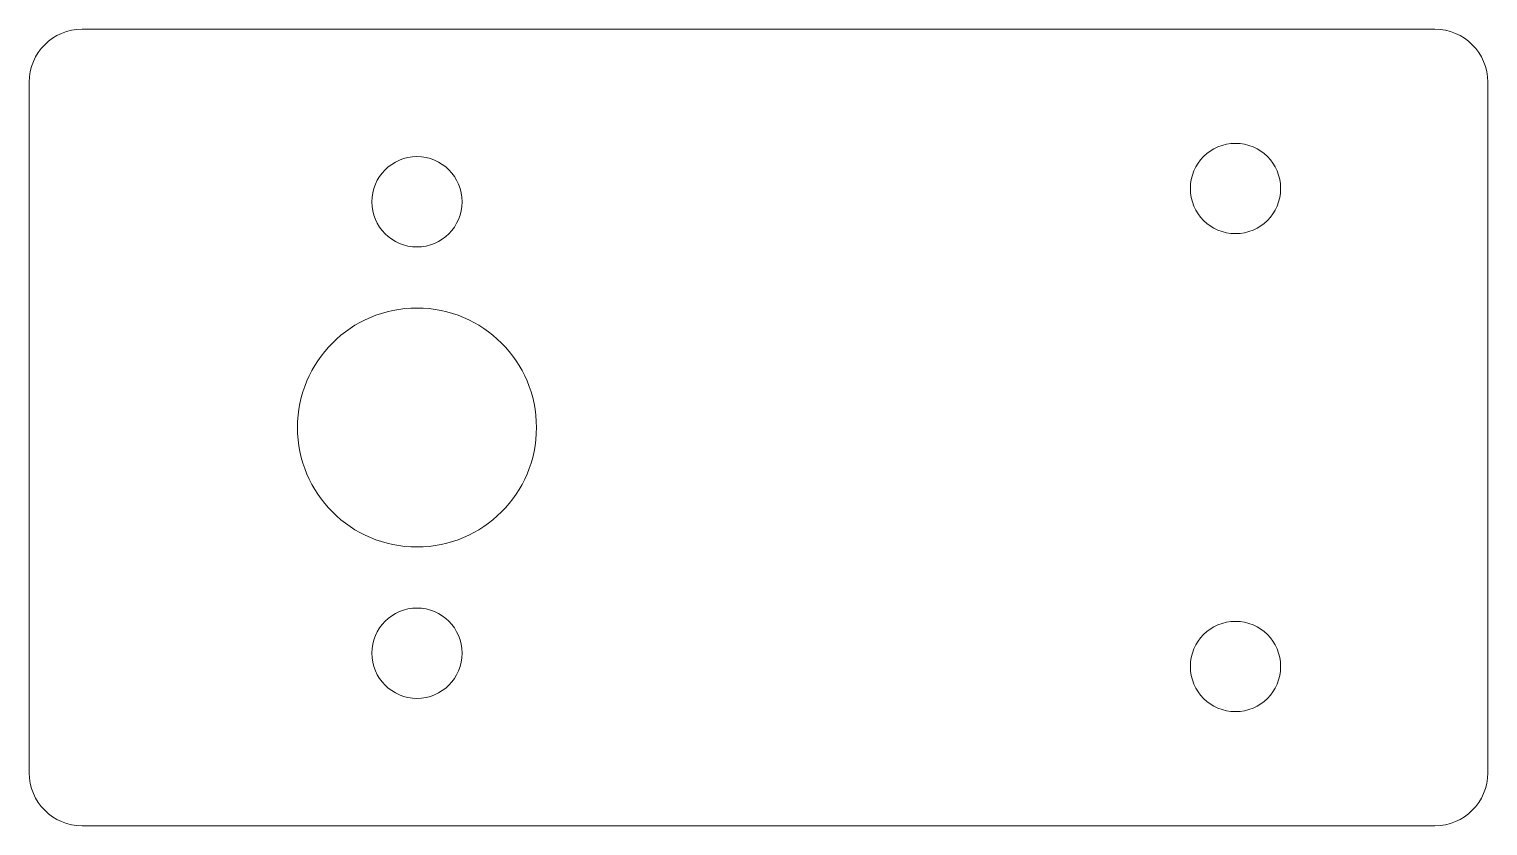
# Model space of a CAD drawing. Header units: inches. Extents: x -42.4 to 12.5, y -15 to 15.
import ezdxf

# ---------------------------------------------------------------- set-up
doc = ezdxf.new("R2010")
doc.units = ezdxf.units.IN
doc.header["$MEASUREMENT"] = 0
doc.layers.add('6', color=7, linetype='CONTINUOUS', true_color=0xffffff)
doc.layers.add('7', color=7, linetype='CONTINUOUS', true_color=0xffffff)

msp = doc.modelspace()

# ---------------------------------------------------------------- linework, layer by layer
at = {"layer": '6', "color": 163, "linetype": 'CONTINUOUS', "lineweight": 18}
for p, q in [((-40.417688, 15, 1.65), (10.5, 15, 1.65)), ((-42.417688, -13, 1.65), (-42.417688, 13, 1.65)), ((12.5, -13, 1.65), (12.5, 13, 1.65)), ((10.5, -15, 1.65), (-40.417688, -15, 1.65))]:
    msp.add_line(p, q, dxfattribs=at)
for centre, start, end in [((-40.417688, 13, 1.65), 90, 180), ((10.5, 13, 1.65), 0, 90), ((-40.417688, -13, 1.65), 180, 270), ((10.5, -13, 1.65), 270, 0)]:
    msp.add_arc(centre, 2, start, end, dxfattribs=at)
at = {"layer": '7', "color": 150, "linetype": 'CONTINUOUS', "lineweight": 18}
msp.add_circle((3, 9, 1.65), 1.7, dxfattribs=at)
at = {"layer": '7', "color": 150, "linetype": 'CONTINUOUS', "lineweight": 18, "extrusion": (0, 0, -1)}
for centre, radius in [((27.817688, 8.5, -1.65), 1.7), ((27.817688, 0, -1.65), 4.5), ((27.817688, -8.5, -1.65), 1.7), ((-3, -9, -1.65), 1.7)]:
    msp.add_circle(centre, radius, dxfattribs=at)

doc.saveas('drawing.dxf')
